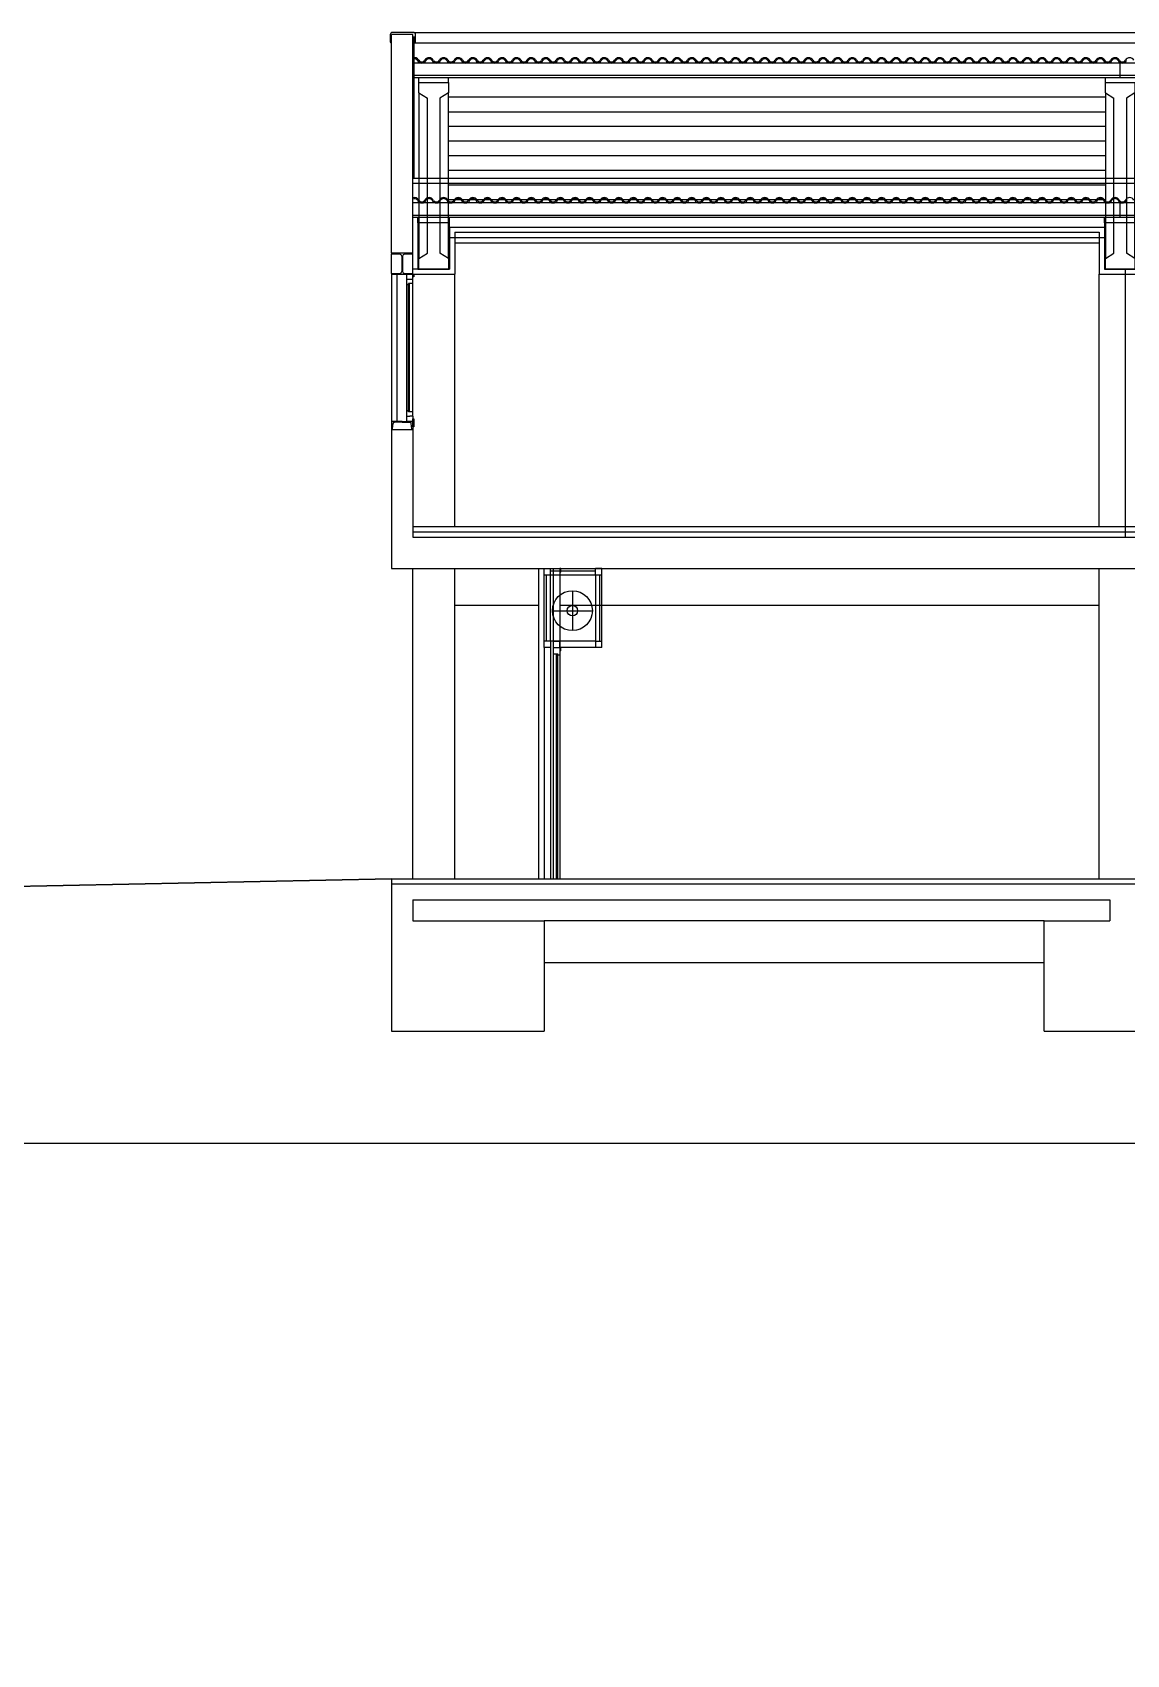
# Model space of a CAD drawing. Extents: x 61.5 to 152.9, y 23.4 to 69.1.
# Drawn here: x 93.07 to 103.48, y 53.63 to 69.06 of the extents above; entities that cross this region are included whole.
import ezdxf

# ---------------------------------------------------------------- set-up
doc = ezdxf.new("R2010")
doc.units = 0
doc.header["$LTSCALE"] = 0.02
doc.layers.get('0').update_dxf_attribs({"linetype": 'CONTINUOUS'})
for name, color, linetype in [('0-SM-AUX', 2, 'CONTINUOUS'), ('PB-20', 7, 'CONTINUOUS'), ('PB-22', 7, 'CONTINUOUS')]:
    doc.layers.add(name, color=color, linetype=linetype)

# ---------------------------------------------------------------- blocks, each defined once
blk = doc.blocks.new('Delta19-t')
for p, q in [((-0.14, 1.676), (-0.14, 1.776)), ((-0.14, 1.776), (0.14, 1.776)), ((0.14, 1.776), (0.14, 1.676)), ((-0.14, 1.676), (-0.06, 1.626)), ((-0.06, 0.15), (-0.06, 1.626)), ((0.14, 1.676), (0.06, 1.626)), ((0.06, 1.626), (0.06, 0.15)), ((-0.14, 0.1), (-0.06, 0.15)), ((-0.14, 0), (-0.14, 0.1)), ((0.14, 0), (-0.14, 0)), ((0.14, 0.1), (0.06, 0.15)), ((0.14, 0.1), (0.14, 0))]:
    blk.add_line(p, q)
at = {"color": 4}
for p, q in [((-0.14, 1.676), (-0.14, 0.1)), ((0.14, 0.1), (0.14, 1.676))]:
    blk.add_line(p, q, dxfattribs=at)
blk = doc.blocks.new('PR-H200')
at = {"linetype": 'Continuous'}
for p, q in [((0.1, 0.1), (-0.1, 0.1)), ((-0.1, 0.1), (-0.1, 0.091)), ((-0.0225, 0.091), (-0.1, 0.091)), ((-0.0045, 0.073), (-0.0045, -0.073)), ((0.0045, 0.073), (0.0045, -0.073)), ((0.1, 0.091), (0.0225, 0.091)), ((0.1, 0.091), (0.1, 0.1)), ((-0.1, -0.091), (-0.1, -0.1)), ((-0.1, -0.091), (-0.0225, -0.091)), ((-0.1, -0.1), (0.1, -0.1)), ((0.0225, -0.091), (0.1, -0.091)), ((0.1, -0.1), (0.1, -0.091))]:
    blk.add_line(p, q, dxfattribs=at)
for centre, start, end in [((-0.0225, 0.073), 0, 90), ((0.0225, 0.073), 90, 180), ((-0.0225, -0.073), 270, 0), ((0.0225, -0.073), 180, 270)]:
    blk.add_arc(centre, 0.018, start, end, dxfattribs=at)
blk = doc.blocks.new('PR-U200')
at = {"linetype": 'Continuous'}
for p, q in [((-0.055, 0.1), (-0.055, 0.097)), ((0.02, 0.1), (-0.055, 0.1)), ((-0.049, 0.091), (0.001, 0.087)), ((0.012, 0), (0.012, 0.075)), ((0.02, 0), (0.02, 0.1)), ((-0.055, -0.1), (-0.055, -0.097)), ((0.02, -0.1), (-0.055, -0.1)), ((-0.049, -0.091), (0.001, -0.087)), ((0.012, 0), (0.012, -0.075)), ((0.02, 0), (0.02, -0.1))]:
    blk.add_line(p, q, dxfattribs=at)
for centre, radius, start, end in [((-0.049, 0.097), 0.006, 180, 265), ((0, 0.075), 0.0115, 0, 85), ((-0.049, -0.097), 0.006, 95, 180), ((0, -0.075), 0.0115, 275, 0)]:
    blk.add_arc(centre, radius, start, end, dxfattribs=at)
blk = doc.blocks.new('F140T')
at = {"color": 4}
for p, q in [((-0.06, 1.4), (-0.06, 0)), ((0, 1.4), (-0.06, 1.4)), ((0, 0.05), (0, 1.4)), ((-0.027, 1.35), (-0.06, 1.35)), ((-0.04, 1.3), (-0.06, 1.3)), ((-0.04, 0.091), (-0.04, 1.311)), ((0, 1.311), (-0.04, 1.311)), ((-0.03, 0.091), (-0.03, 1.311)), ((-0.027, 1.35), (-0.027, 1.35)), ((0, 1.35), (-0.027, 1.35)), ((-0.04, 0.1), (-0.06, 0.1)), ((-0.06, 0.05), (-0.027, 0.05)), ((0, 0), (-0.06, 0)), ((0, 0.091), (-0.04, 0.091)), ((-0.027, 0.05), (-0.027, 0.05)), ((0, 0.05), (-0.027, 0.05)), ((0, 0.05), (0, 0))]:
    blk.add_line(p, q, dxfattribs=at)
for points in [[(0.01, 1.375), (0, 1.375), (0, 1.4), (0.01, 1.4)], [(0.01, -0.05), (0, -0.05), (0, 0.025), (0.01, 0.025)]]:
    blk.add_lwpolyline(points, close=True, dxfattribs=at)

msp = doc.modelspace()

# ---------------------------------------------------------------- linework, layer by layer
at = {"layer": '0-SM-AUX'}
msp.add_lwpolyline([(89.519, 23.357), (142.288, 23.357), (142.288, 58.49), (89.519, 58.49)], close=True, dxfattribs=at)
at = {"layer": 'PB-20', "color": 4}
for p, q in [((96.474, 69.039), (96.474, 68.969)), ((96.695, 69.059), (96.494, 69.059)), ((96.695, 69.059), (136.281, 69.059)), ((96.702, 68.816), (96.702, 69.02)), ((96.715, 68.969), (96.715, 69.039)), ((96.705, 68.959), (136.271, 68.959)), ((136.288, 68.768), (96.688, 68.768)), ((103.421, 68.628), (103.421, 68.768)), ((136.288, 68.65), (96.688, 68.65)), ((136.288, 68.628), (96.688, 68.628)), ((96.748, 68.584), (96.748, 68.628)), ((97.028, 68.584), (97.028, 68.628)), ((103.281, 68.584), (103.281, 68.628)), ((97.028, 68.446), (103.281, 68.446)), ((97.028, 68.305), (103.281, 68.305)), ((97.028, 68.167), (103.281, 68.167)), ((97.028, 68.028), (103.281, 68.028)), ((97.028, 67.887), (103.281, 67.887)), ((97.028, 67.748), (103.281, 67.748)), ((97.028, 67.61), (103.281, 67.61)), ((97.028, 67.471), (103.281, 67.471)), ((96.488, 66.767), (96.488, 66.949)), ((96.488, 66.758), (96.488, 65.358)), ((96.538, 66.758), (96.538, 65.358)), ((97.088, 64.358), (97.088, 66.758)), ((103.221, 64.358), (103.221, 66.758)), ((96.688, 61.008), (96.688, 63.958)), ((97.088, 61.008), (97.088, 63.958)), ((97.938, 63.958), (98.488, 63.958)), ((97.938, 63.208), (97.938, 63.958)), ((97.938, 63.898), (97.998, 63.898)), ((97.958, 63.898), (97.958, 63.268)), ((97.998, 63.898), (97.998, 63.958)), ((97.998, 63.938), (98.428, 63.938)), ((98.488, 63.958), (98.428, 63.958)), ((98.428, 63.898), (98.428, 63.958)), ((98.428, 63.898), (98.488, 63.898)), ((98.468, 63.268), (98.468, 63.898)), ((98.488, 63.208), (98.488, 63.958)), ((98.208, 63.748), (98.208, 63.368)), ((98.018, 63.558), (98.398, 63.558)), ((97.998, 63.268), (97.938, 63.268)), ((97.998, 63.208), (97.938, 63.208)), ((97.938, 63.208), (97.938, 61.008)), ((97.998, 63.268), (97.998, 63.208)), ((97.998, 63.268), (97.998, 61.008)), ((98.028, 63.208), (98.028, 63.268)), ((98.028, 63.268), (98.088, 63.268)), ((98.028, 61.008), (98.028, 63.208)), ((98.028, 63.208), (98.088, 63.208)), ((98.028, 63.148), (98.068, 63.148)), ((98.058, 61.008), (98.058, 63.148)), ((98.068, 61.008), (98.068, 63.148)), ((98.068, 63.137), (98.088, 63.137)), ((98.088, 63.208), (98.088, 63.268)), ((98.088, 63.208), (98.088, 61.008)), ((98.098, 63.208), (98.088, 63.208)), ((98.488, 63.208), (98.088, 63.208)), ((98.098, 63.175), (98.088, 63.175)), ((98.098, 63.175), (98.098, 63.208)), ((98.428, 63.268), (98.428, 63.208)), ((98.428, 63.268), (98.488, 63.268)), ((102.696, 60.608), (97.938, 60.608)), ((102.696, 60.208), (97.938, 60.208))]:
    msp.add_line(p, q, dxfattribs=at)
at = {"layer": 'PB-20'}
for p, q in [((96.488, 66.958), (96.488, 69.039)), ((96.688, 69.039), (96.488, 69.039)), ((96.688, 66.758), (96.688, 69.039)), ((97.038, 67.208), (103.271, 67.208)), ((97.038, 67.208), (97.038, 66.808)), ((97.088, 67.158), (103.221, 67.158)), ((97.088, 67.158), (97.088, 66.758)), ((103.221, 67.158), (103.221, 66.758)), ((103.271, 67.208), (103.271, 66.808)), ((96.688, 66.958), (96.488, 66.958)), ((96.488, 66.758), (96.688, 66.758)), ((97.038, 66.808), (96.688, 66.808)), ((96.688, 66.758), (97.088, 66.758)), ((103.221, 66.758), (103.471, 66.758)), ((103.471, 66.808), (103.271, 66.808)), ((103.471, 64.258), (103.471, 66.808)), ((103.471, 66.808), (103.621, 66.808)), ((96.488, 65.358), (96.488, 63.958)), ((96.488, 65.358), (96.688, 65.358)), ((96.488, 65.283), (96.688, 65.283)), ((96.688, 65.358), (96.688, 64.258)), ((96.688, 64.358), (103.471, 64.358)), ((96.688, 64.308), (103.471, 64.308)), ((96.688, 64.258), (103.471, 64.258)), ((96.488, 63.958), (106.067, 63.958)), ((96.488, 61.008), (86.688, 60.808)), ((96.488, 61.008), (106.067, 61.008)), ((96.488, 61.008), (96.488, 59.558)), ((96.488, 60.958), (106.067, 60.958)), ((96.688, 60.808), (103.321, 60.808)), ((96.688, 60.808), (96.688, 60.608)), ((103.321, 60.808), (103.321, 60.608)), ((96.688, 60.608), (97.938, 60.608)), ((97.938, 60.608), (97.938, 59.558)), ((102.696, 60.608), (103.321, 60.608)), ((102.696, 59.558), (102.696, 60.608)), ((96.488, 59.558), (97.938, 59.558)), ((102.696, 59.558), (104.146, 59.558))]:
    msp.add_line(p, q, dxfattribs=at)
at = {"layer": 'PB-20', "color": 4}
msp.add_lwpolyline([(97.998, 63.898), (98.428, 63.898), (98.428, 63.268), (97.998, 63.268)], close=True, dxfattribs=at)
for radius in [0.19, 0.05]:
    msp.add_circle((98.208, 63.558), radius, dxfattribs=at)
for centre, radius, start, end in [((96.494, 69.039), 0.02, 90, 180), ((96.695, 69.039), 0.02, 0, 90), ((96.484, 68.969), 0.01, 180, 270), ((96.705, 68.969), 0.01, 270, 0), ((96.705, 68.774), 0.0448, 25.9263, 112.6098), ((96.705, 68.773), 0.0356, 34.9312, 118.9469), ((96.775, 68.813), 0.0448, 205.9263, 334.0737), ((96.775, 68.814), 0.0356, 214.9312, 325.0688), ((96.844, 68.774), 0.0448, 25.9263, 154.0737), ((96.844, 68.773), 0.0356, 34.9312, 145.0688), ((96.914, 68.813), 0.0448, 205.9263, 334.0737), ((96.914, 68.814), 0.0356, 214.9312, 325.0688), ((96.983, 68.774), 0.0448, 25.9263, 154.0737), ((96.983, 68.773), 0.0356, 34.9312, 145.0688), ((97.052, 68.813), 0.0448, 205.9263, 334.0737), ((97.052, 68.814), 0.0356, 214.9312, 325.0688), ((97.122, 68.774), 0.0448, 25.9263, 154.0737), ((97.122, 68.773), 0.0356, 34.9312, 145.0688), ((97.191, 68.813), 0.0448, 205.9263, 334.0737), ((97.191, 68.814), 0.0356, 214.9312, 325.0688), ((97.261, 68.774), 0.0448, 25.9263, 154.0737), ((97.261, 68.773), 0.0356, 34.9312, 145.0688), ((97.33, 68.813), 0.0448, 205.9263, 334.0737), ((97.33, 68.814), 0.0356, 214.9312, 325.0688), ((97.4, 68.774), 0.0448, 25.9263, 154.0737), ((97.4, 68.773), 0.0356, 34.9312, 145.0688), ((97.469, 68.813), 0.0448, 205.9263, 334.0737), ((97.469, 68.814), 0.0356, 214.9312, 325.0688), ((97.539, 68.774), 0.0448, 25.9263, 154.0737), ((97.539, 68.773), 0.0356, 34.9312, 145.0688), ((97.608, 68.813), 0.0448, 205.9263, 334.0737), ((97.608, 68.814), 0.0356, 214.9312, 325.0688), ((97.677, 68.774), 0.0448, 25.9263, 154.0737), ((97.677, 68.773), 0.0356, 34.9312, 145.0688), ((97.747, 68.813), 0.0448, 205.9263, 334.0737), ((97.747, 68.814), 0.0356, 214.9312, 325.0688), ((97.816, 68.774), 0.0448, 25.9263, 154.0737), ((97.816, 68.773), 0.0356, 34.9312, 145.0688), ((97.886, 68.813), 0.0448, 205.9263, 334.0737), ((97.886, 68.814), 0.0356, 214.9312, 325.0688), ((97.955, 68.774), 0.0448, 25.9263, 154.0737), ((97.955, 68.773), 0.0356, 34.9312, 145.0688), ((98.025, 68.813), 0.0448, 205.9263, 334.0737), ((98.025, 68.814), 0.0356, 214.9312, 325.0688), ((98.094, 68.774), 0.0448, 25.9263, 154.0737), ((98.094, 68.773), 0.0356, 34.9312, 145.0688), ((98.164, 68.813), 0.0448, 205.9263, 334.0737), ((98.164, 68.814), 0.0356, 214.9312, 325.0688), ((98.233, 68.774), 0.0448, 25.9263, 154.0737), ((98.233, 68.773), 0.0356, 34.9312, 145.0688), ((98.302, 68.813), 0.0448, 205.9263, 334.0737), ((98.302, 68.814), 0.0356, 214.9312, 325.0688), ((98.372, 68.774), 0.0448, 25.9263, 154.0737), ((98.372, 68.773), 0.0356, 34.9312, 145.0688), ((98.441, 68.813), 0.0448, 205.9263, 334.0737), ((98.441, 68.814), 0.0356, 214.9312, 325.0688), ((98.511, 68.774), 0.0448, 25.9263, 154.0737), ((98.511, 68.773), 0.0356, 34.9312, 145.0688), ((98.58, 68.813), 0.0448, 205.9263, 334.0737), ((98.58, 68.814), 0.0356, 214.9312, 325.0688), ((98.65, 68.774), 0.0448, 25.9263, 154.0737), ((98.65, 68.773), 0.0356, 34.9312, 145.0688), ((98.719, 68.813), 0.0448, 205.9263, 334.0737), ((98.719, 68.814), 0.0356, 214.9312, 325.0688), ((98.789, 68.774), 0.0448, 25.9263, 154.0737), ((98.789, 68.773), 0.0356, 34.9312, 145.0688), ((98.858, 68.813), 0.0448, 205.9263, 334.0737), ((98.858, 68.814), 0.0356, 214.9312, 325.0688), ((98.927, 68.774), 0.0448, 25.9263, 154.0737), ((98.927, 68.773), 0.0356, 34.9312, 145.0688), ((98.997, 68.813), 0.0448, 205.9263, 334.0737), ((98.997, 68.814), 0.0356, 214.9312, 325.0688), ((99.066, 68.774), 0.0448, 25.9263, 154.0737), ((99.066, 68.773), 0.0356, 34.9312, 145.0688), ((99.136, 68.813), 0.0448, 205.9263, 334.0737), ((99.136, 68.814), 0.0356, 214.9312, 325.0688), ((99.205, 68.774), 0.0448, 25.9263, 154.0737), ((99.205, 68.773), 0.0356, 34.9312, 145.0688), ((99.275, 68.813), 0.0448, 205.9263, 334.0737), ((99.275, 68.814), 0.0356, 214.9312, 325.0688), ((99.344, 68.774), 0.0448, 25.9263, 154.0737), ((99.344, 68.773), 0.0356, 34.9312, 145.0688), ((99.414, 68.813), 0.0448, 205.9263, 334.0737), ((99.414, 68.814), 0.0356, 214.9312, 325.0688), ((99.483, 68.774), 0.0448, 25.9263, 154.0737), ((99.483, 68.773), 0.0356, 34.9312, 145.0688), ((99.552, 68.813), 0.0448, 205.9263, 334.0737), ((99.552, 68.814), 0.0356, 214.9312, 325.0688), ((99.622, 68.774), 0.0448, 25.9263, 154.0737), ((99.622, 68.773), 0.0356, 34.9312, 145.0688), ((99.691, 68.813), 0.0448, 205.9263, 334.0737), ((99.691, 68.814), 0.0356, 214.9312, 325.0688), ((99.761, 68.774), 0.0448, 25.9263, 154.0737), ((99.761, 68.773), 0.0356, 34.9312, 145.0688), ((99.83, 68.813), 0.0448, 205.9263, 334.0737), ((99.83, 68.814), 0.0356, 214.9312, 325.0688), ((99.9, 68.774), 0.0448, 25.9263, 154.0737), ((99.9, 68.773), 0.0356, 34.9312, 145.0688), ((99.969, 68.813), 0.0448, 205.9263, 334.0737), ((99.969, 68.814), 0.0356, 214.9312, 325.0688), ((100.039, 68.774), 0.0448, 25.9263, 154.0737), ((100.039, 68.773), 0.0356, 34.9312, 145.0688), ((100.108, 68.813), 0.0448, 205.9263, 334.0737), ((100.108, 68.814), 0.0356, 214.9312, 325.0688), ((100.177, 68.774), 0.0448, 25.9263, 154.0737), ((100.177, 68.773), 0.0356, 34.9312, 145.0688), ((100.247, 68.813), 0.0448, 205.9263, 334.0737), ((100.247, 68.814), 0.0356, 214.9312, 325.0688), ((100.316, 68.774), 0.0448, 25.9263, 154.0737), ((100.316, 68.773), 0.0356, 34.9312, 145.0688), ((100.386, 68.813), 0.0448, 205.9263, 334.0737), ((100.386, 68.814), 0.0356, 214.9312, 325.0688), ((100.455, 68.774), 0.0448, 25.9263, 154.0737), ((100.455, 68.773), 0.0356, 34.9312, 145.0688), ((100.525, 68.813), 0.0448, 205.9263, 334.0737), ((100.525, 68.814), 0.0356, 214.9312, 325.0688), ((100.594, 68.774), 0.0448, 25.9263, 154.0737), ((100.594, 68.773), 0.0356, 34.9312, 145.0688), ((100.664, 68.813), 0.0448, 205.9263, 334.0737), ((100.664, 68.814), 0.0356, 214.9312, 325.0688), ((100.733, 68.774), 0.0448, 25.9263, 154.0737), ((100.733, 68.773), 0.0356, 34.9312, 145.0688), ((100.802, 68.813), 0.0448, 205.9263, 334.0737), ((100.802, 68.814), 0.0356, 214.9312, 325.0688), ((100.872, 68.774), 0.0448, 25.9263, 154.0737), ((100.872, 68.773), 0.0356, 34.9312, 145.0688), ((100.941, 68.813), 0.0448, 205.9263, 334.0737), ((100.941, 68.814), 0.0356, 214.9312, 325.0688), ((101.011, 68.774), 0.0448, 25.9263, 154.0737), ((101.011, 68.773), 0.0356, 34.9312, 145.0688), ((101.08, 68.813), 0.0448, 205.9263, 334.0737), ((101.08, 68.814), 0.0356, 214.9312, 325.0688), ((101.15, 68.774), 0.0448, 25.9263, 154.0737), ((101.15, 68.773), 0.0356, 34.9312, 145.0688), ((101.219, 68.813), 0.0448, 205.9263, 334.0737), ((101.219, 68.814), 0.0356, 214.9312, 325.0688), ((101.289, 68.774), 0.0448, 25.9263, 154.0737), ((101.289, 68.773), 0.0356, 34.9312, 145.0688), ((101.358, 68.813), 0.0448, 205.9263, 334.0737), ((101.358, 68.814), 0.0356, 214.9312, 325.0688), ((101.427, 68.774), 0.0448, 25.9263, 154.0737), ((101.427, 68.773), 0.0356, 34.9312, 145.0688), ((101.497, 68.813), 0.0448, 205.9263, 334.0737), ((101.497, 68.814), 0.0356, 214.9312, 325.0688), ((101.566, 68.774), 0.0448, 25.9263, 154.0737), ((101.566, 68.773), 0.0356, 34.9312, 145.0688), ((101.636, 68.813), 0.0448, 205.9263, 334.0737), ((101.636, 68.814), 0.0356, 214.9312, 325.0688), ((101.705, 68.774), 0.0448, 25.9263, 154.0737), ((101.705, 68.773), 0.0356, 34.9312, 145.0688), ((101.775, 68.813), 0.0448, 205.9263, 334.0737), ((101.775, 68.814), 0.0356, 214.9312, 325.0688), ((101.844, 68.774), 0.0448, 25.9263, 154.0737), ((101.844, 68.773), 0.0356, 34.9312, 145.0688), ((101.914, 68.813), 0.0448, 205.9263, 334.0737), ((101.914, 68.814), 0.0356, 214.9312, 325.0688), ((101.983, 68.774), 0.0448, 25.9263, 154.0737), ((101.983, 68.773), 0.0356, 34.9312, 145.0688), ((102.052, 68.813), 0.0448, 205.9263, 334.0737), ((102.052, 68.814), 0.0356, 214.9312, 325.0688), ((102.122, 68.774), 0.0448, 25.9263, 154.0737), ((102.122, 68.773), 0.0356, 34.9312, 145.0688), ((102.191, 68.813), 0.0448, 205.9263, 334.0737), ((102.191, 68.814), 0.0356, 214.9312, 325.0688), ((102.261, 68.774), 0.0448, 25.9263, 154.0737), ((102.261, 68.773), 0.0356, 34.9312, 145.0688), ((102.33, 68.813), 0.0448, 205.9263, 334.0737), ((102.33, 68.814), 0.0356, 214.9312, 325.0688), ((102.4, 68.774), 0.0448, 25.9263, 154.0737), ((102.4, 68.773), 0.0356, 34.9312, 145.0688), ((102.469, 68.813), 0.0448, 205.9263, 334.0737), ((102.469, 68.814), 0.0356, 214.9312, 325.0688), ((102.539, 68.774), 0.0448, 25.9263, 154.0737), ((102.539, 68.773), 0.0356, 34.9312, 145.0688), ((102.608, 68.813), 0.0448, 205.9263, 334.0737), ((102.608, 68.814), 0.0356, 214.9312, 325.0688), ((102.677, 68.774), 0.0448, 25.9263, 154.0737), ((102.677, 68.773), 0.0356, 34.9312, 145.0688), ((102.747, 68.813), 0.0448, 205.9263, 334.0737), ((102.747, 68.814), 0.0356, 214.9312, 325.0688), ((102.816, 68.774), 0.0448, 25.9263, 154.0737), ((102.816, 68.773), 0.0356, 34.9312, 145.0688), ((102.886, 68.813), 0.0448, 205.9263, 334.0737), ((102.886, 68.814), 0.0356, 214.9312, 325.0688), ((102.955, 68.774), 0.0448, 25.9263, 154.0737), ((102.955, 68.773), 0.0356, 34.9312, 145.0688), ((103.025, 68.813), 0.0448, 205.9263, 334.0737), ((103.025, 68.814), 0.0356, 214.9312, 325.0688), ((103.094, 68.774), 0.0448, 25.9263, 154.0737), ((103.094, 68.773), 0.0356, 34.9312, 145.0688), ((103.164, 68.813), 0.0448, 205.9263, 334.0737), ((103.164, 68.814), 0.0356, 214.9312, 325.0688), ((103.233, 68.774), 0.0448, 25.9263, 154.0737), ((103.233, 68.773), 0.0356, 34.9312, 145.0688), ((103.302, 68.813), 0.0448, 205.9263, 334.0737), ((103.302, 68.814), 0.0356, 214.9312, 325.0688), ((103.372, 68.774), 0.0448, 25.9263, 154.0737), ((103.372, 68.773), 0.0356, 34.9312, 145.0688), ((103.441, 68.813), 0.0448, 205.9263, 334.0737), ((103.441, 68.814), 0.0356, 214.9312, 325.0688), ((103.511, 68.774), 0.0448, 25.9263, 154.0737)]:
    msp.add_arc(centre, radius, start, end, dxfattribs=at)
at = {"layer": 'PB-22', "color": 4}
for p, q in [((96.474, 69.039), (96.474, 68.969)), ((96.695, 69.059), (96.494, 69.059)), ((96.695, 69.059), (136.281, 69.059)), ((96.702, 67.671), (96.702, 69.02)), ((96.715, 68.969), (96.715, 69.039)), ((96.705, 68.959), (136.271, 68.959)), ((136.288, 67.671), (96.688, 67.671)), ((136.288, 67.621), (96.688, 67.621)), ((136.288, 67.437), (96.688, 67.437)), ((103.421, 67.298), (103.421, 67.439)), ((136.288, 67.319), (96.688, 67.319)), ((136.288, 67.298), (96.688, 67.298)), ((96.738, 67.249), (96.738, 67.298)), ((97.038, 67.249), (97.038, 67.298)), ((103.271, 67.249), (103.271, 67.298)), ((96.488, 66.767), (96.488, 66.949)), ((96.488, 66.758), (96.488, 65.358)), ((96.538, 66.758), (96.538, 65.358)), ((97.088, 64.358), (97.088, 66.758)), ((103.221, 64.358), (103.221, 66.758)), ((103.221, 64.358), (103.221, 66.758)), ((96.688, 61.008), (96.688, 63.958)), ((97.088, 61.008), (97.088, 63.958)), ((97.888, 61.008), (97.888, 63.958)), ((98.028, 61.008), (98.028, 63.958)), ((98.028, 63.958), (98.088, 63.958)), ((98.028, 63.898), (98.088, 63.898)), ((98.098, 63.958), (98.088, 63.958)), ((98.088, 63.958), (98.088, 61.008)), ((98.098, 63.925), (98.088, 63.925)), ((98.098, 63.925), (98.098, 63.958)), ((103.221, 61.008), (103.221, 63.958)), ((97.888, 63.608), (97.088, 63.608)), ((103.221, 63.608), (98.088, 63.608)), ((102.696, 60.608), (97.938, 60.608)), ((102.696, 60.208), (97.938, 60.208))]:
    msp.add_line(p, q, dxfattribs=at)
at = {"layer": 'PB-22'}
for p, q in [((96.488, 66.958), (96.488, 69.039)), ((96.688, 69.039), (96.488, 69.039)), ((96.688, 66.758), (96.688, 69.039)), ((97.038, 67.108), (103.271, 67.108)), ((97.088, 67.058), (103.221, 67.058)), ((97.088, 67.058), (97.088, 66.758)), ((103.221, 67.058), (103.221, 66.758)), ((96.688, 66.958), (96.488, 66.958)), ((96.488, 66.758), (96.688, 66.758)), ((96.738, 66.808), (96.688, 66.808)), ((96.738, 66.808), (96.688, 66.808)), ((96.688, 66.758), (97.088, 66.758)), ((103.221, 66.758), (103.621, 66.758)), ((96.488, 65.358), (96.688, 65.358)), ((96.488, 65.283), (96.488, 63.958)), ((96.488, 65.283), (96.688, 65.283)), ((96.688, 65.283), (96.688, 64.258)), ((96.688, 64.358), (126.588, 64.358)), ((96.688, 64.308), (126.588, 64.308)), ((96.688, 64.258), (126.588, 64.258)), ((96.488, 63.958), (127.938, 63.958)), ((86.688, 60.808), (96.488, 61.008)), ((96.488, 61.008), (127.938, 61.008)), ((96.488, 61.008), (96.488, 59.558)), ((96.488, 60.958), (127.938, 60.958)), ((96.688, 60.808), (103.321, 60.808)), ((96.688, 60.808), (96.688, 60.608)), ((103.321, 60.808), (103.321, 60.608)), ((96.688, 60.608), (97.938, 60.608)), ((97.938, 60.608), (97.938, 59.558)), ((102.696, 60.608), (103.321, 60.608)), ((102.696, 59.558), (102.696, 60.608)), ((96.488, 59.558), (97.938, 59.558)), ((102.696, 59.558), (104.146, 59.558))]:
    msp.add_line(p, q, dxfattribs=at)
for points in [[(96.738, 67.249), (96.738, 66.808), (97.038, 66.808), (97.038, 67.249)], [(103.271, 67.249), (103.271, 66.808), (103.571, 66.808), (103.571, 67.249)]]:
    msp.add_lwpolyline(points, close=True, dxfattribs=at)
at = {"layer": 'PB-22', "color": 4}
for centre, radius, start, end in [((96.494, 69.039), 0.02, 90, 180), ((96.695, 69.039), 0.02, 0, 90), ((96.484, 68.969), 0.01, 180, 270), ((96.705, 68.969), 0.01, 270, 0), ((96.705, 67.443), 0.0448, 25.9263, 112.6098), ((96.705, 67.442), 0.0356, 34.9312, 118.9469), ((96.775, 67.482), 0.0448, 205.9263, 334.0737), ((96.775, 67.483), 0.0356, 214.9312, 325.0688), ((96.844, 67.443), 0.0448, 25.9263, 154.0737), ((96.844, 67.442), 0.0356, 34.9312, 145.0688), ((96.914, 67.482), 0.0448, 205.9263, 334.0737), ((96.914, 67.483), 0.0356, 214.9312, 325.0688), ((96.983, 67.443), 0.0448, 25.9263, 154.0737), ((96.983, 67.442), 0.0356, 34.9312, 145.0688), ((97.052, 67.482), 0.0448, 205.9263, 334.0737), ((97.052, 67.483), 0.0356, 214.9312, 325.0688), ((97.122, 67.443), 0.0448, 25.9263, 154.0737), ((97.122, 67.442), 0.0356, 34.9312, 145.0688), ((97.191, 67.482), 0.0448, 205.9263, 334.0737), ((97.191, 67.483), 0.0356, 214.9312, 325.0688), ((97.261, 67.443), 0.0448, 25.9263, 154.0737), ((97.261, 67.442), 0.0356, 34.9312, 145.0688), ((97.33, 67.482), 0.0448, 205.9263, 334.0737), ((97.33, 67.483), 0.0356, 214.9312, 325.0688), ((97.4, 67.443), 0.0448, 25.9263, 154.0737), ((97.4, 67.442), 0.0356, 34.9312, 145.0688), ((97.469, 67.482), 0.0448, 205.9263, 334.0737), ((97.469, 67.483), 0.0356, 214.9312, 325.0688), ((97.539, 67.443), 0.0448, 25.9263, 154.0737), ((97.539, 67.442), 0.0356, 34.9312, 145.0688), ((97.608, 67.482), 0.0448, 205.9263, 334.0737), ((97.608, 67.483), 0.0356, 214.9312, 325.0688), ((97.677, 67.443), 0.0448, 25.9263, 154.0737), ((97.677, 67.442), 0.0356, 34.9312, 145.0688), ((97.747, 67.482), 0.0448, 205.9263, 334.0737), ((97.747, 67.483), 0.0356, 214.9312, 325.0688), ((97.816, 67.443), 0.0448, 25.9263, 154.0737), ((97.816, 67.442), 0.0356, 34.9312, 145.0688), ((97.886, 67.482), 0.0448, 205.9263, 334.0737), ((97.886, 67.483), 0.0356, 214.9312, 325.0688), ((97.955, 67.443), 0.0448, 25.9263, 154.0737), ((97.955, 67.442), 0.0356, 34.9312, 145.0688), ((98.025, 67.482), 0.0448, 205.9263, 334.0737), ((98.025, 67.483), 0.0356, 214.9312, 325.0688), ((98.094, 67.443), 0.0448, 25.9263, 154.0737), ((98.094, 67.442), 0.0356, 34.9312, 145.0688), ((98.164, 67.482), 0.0448, 205.9263, 334.0737), ((98.164, 67.483), 0.0356, 214.9312, 325.0688), ((98.233, 67.443), 0.0448, 25.9263, 154.0737), ((98.233, 67.442), 0.0356, 34.9312, 145.0688), ((98.302, 67.482), 0.0448, 205.9263, 334.0737), ((98.302, 67.483), 0.0356, 214.9312, 325.0688), ((98.372, 67.443), 0.0448, 25.9263, 154.0737), ((98.372, 67.442), 0.0356, 34.9312, 145.0688), ((98.441, 67.482), 0.0448, 205.9263, 334.0737), ((98.441, 67.483), 0.0356, 214.9312, 325.0688), ((98.511, 67.443), 0.0448, 25.9263, 154.0737), ((98.511, 67.442), 0.0356, 34.9312, 145.0688), ((98.58, 67.482), 0.0448, 205.9263, 334.0737), ((98.58, 67.483), 0.0356, 214.9312, 325.0688), ((98.65, 67.443), 0.0448, 25.9263, 154.0737), ((98.65, 67.442), 0.0356, 34.9312, 145.0688), ((98.719, 67.482), 0.0448, 205.9263, 334.0737), ((98.719, 67.483), 0.0356, 214.9312, 325.0688), ((98.789, 67.443), 0.0448, 25.9263, 154.0737), ((98.789, 67.442), 0.0356, 34.9312, 145.0688), ((98.858, 67.482), 0.0448, 205.9263, 334.0737), ((98.858, 67.483), 0.0356, 214.9312, 325.0688), ((98.927, 67.443), 0.0448, 25.9263, 154.0737), ((98.927, 67.442), 0.0356, 34.9312, 145.0688), ((98.997, 67.482), 0.0448, 205.9263, 334.0737), ((98.997, 67.483), 0.0356, 214.9312, 325.0688), ((99.066, 67.443), 0.0448, 25.9263, 154.0737), ((99.066, 67.442), 0.0356, 34.9312, 145.0688), ((99.136, 67.482), 0.0448, 205.9263, 334.0737), ((99.136, 67.483), 0.0356, 214.9312, 325.0688), ((99.205, 67.443), 0.0448, 25.9263, 154.0737), ((99.205, 67.442), 0.0356, 34.9312, 145.0688), ((99.275, 67.482), 0.0448, 205.9263, 334.0737), ((99.275, 67.483), 0.0356, 214.9312, 325.0688), ((99.344, 67.443), 0.0448, 25.9263, 154.0737), ((99.344, 67.442), 0.0356, 34.9312, 145.0688), ((99.414, 67.482), 0.0448, 205.9263, 334.0737), ((99.414, 67.483), 0.0356, 214.9312, 325.0688), ((99.483, 67.443), 0.0448, 25.9263, 154.0737), ((99.483, 67.442), 0.0356, 34.9312, 145.0688), ((99.552, 67.482), 0.0448, 205.9263, 334.0737), ((99.552, 67.483), 0.0356, 214.9312, 325.0688), ((99.622, 67.443), 0.0448, 25.9263, 154.0737), ((99.622, 67.442), 0.0356, 34.9312, 145.0688), ((99.691, 67.482), 0.0448, 205.9263, 334.0737), ((99.691, 67.483), 0.0356, 214.9312, 325.0688), ((99.761, 67.443), 0.0448, 25.9263, 154.0737), ((99.761, 67.442), 0.0356, 34.9312, 145.0688), ((99.83, 67.482), 0.0448, 205.9263, 334.0737), ((99.83, 67.483), 0.0356, 214.9312, 325.0688), ((99.9, 67.443), 0.0448, 25.9263, 154.0737), ((99.9, 67.442), 0.0356, 34.9312, 145.0688), ((99.969, 67.482), 0.0448, 205.9263, 334.0737), ((99.969, 67.483), 0.0356, 214.9312, 325.0688), ((100.039, 67.443), 0.0448, 25.9263, 154.0737), ((100.039, 67.442), 0.0356, 34.9312, 145.0688), ((100.108, 67.482), 0.0448, 205.9263, 334.0737), ((100.108, 67.483), 0.0356, 214.9312, 325.0688), ((100.177, 67.443), 0.0448, 25.9263, 154.0737), ((100.177, 67.442), 0.0356, 34.9312, 145.0688), ((100.247, 67.482), 0.0448, 205.9263, 334.0737), ((100.247, 67.483), 0.0356, 214.9312, 325.0688), ((100.316, 67.443), 0.0448, 25.9263, 154.0737), ((100.316, 67.442), 0.0356, 34.9312, 145.0688), ((100.386, 67.482), 0.0448, 205.9263, 334.0737), ((100.386, 67.483), 0.0356, 214.9312, 325.0688), ((100.455, 67.443), 0.0448, 25.9263, 154.0737), ((100.455, 67.442), 0.0356, 34.9312, 145.0688), ((100.525, 67.482), 0.0448, 205.9263, 334.0737), ((100.525, 67.483), 0.0356, 214.9312, 325.0688), ((100.594, 67.443), 0.0448, 25.9263, 154.0737), ((100.594, 67.442), 0.0356, 34.9312, 145.0688), ((100.664, 67.482), 0.0448, 205.9263, 334.0737), ((100.664, 67.483), 0.0356, 214.9312, 325.0688), ((100.733, 67.443), 0.0448, 25.9263, 154.0737), ((100.733, 67.442), 0.0356, 34.9312, 145.0688), ((100.802, 67.482), 0.0448, 205.9263, 334.0737), ((100.802, 67.483), 0.0356, 214.9312, 325.0688), ((100.872, 67.443), 0.0448, 25.9263, 154.0737), ((100.872, 67.442), 0.0356, 34.9312, 145.0688), ((100.941, 67.482), 0.0448, 205.9263, 334.0737), ((100.941, 67.483), 0.0356, 214.9312, 325.0688), ((101.011, 67.443), 0.0448, 25.9263, 154.0737), ((101.011, 67.442), 0.0356, 34.9312, 145.0688), ((101.08, 67.482), 0.0448, 205.9263, 334.0737), ((101.08, 67.483), 0.0356, 214.9312, 325.0688), ((101.15, 67.443), 0.0448, 25.9263, 154.0737), ((101.15, 67.442), 0.0356, 34.9312, 145.0688), ((101.219, 67.482), 0.0448, 205.9263, 334.0737), ((101.219, 67.483), 0.0356, 214.9312, 325.0688), ((101.289, 67.443), 0.0448, 25.9263, 154.0737), ((101.289, 67.442), 0.0356, 34.9312, 145.0688), ((101.358, 67.482), 0.0448, 205.9263, 334.0737), ((101.358, 67.483), 0.0356, 214.9312, 325.0688), ((101.427, 67.443), 0.0448, 25.9263, 154.0737), ((101.427, 67.442), 0.0356, 34.9312, 145.0688), ((101.497, 67.482), 0.0448, 205.9263, 334.0737), ((101.497, 67.483), 0.0356, 214.9312, 325.0688), ((101.566, 67.443), 0.0448, 25.9263, 154.0737), ((101.566, 67.442), 0.0356, 34.9312, 145.0688), ((101.636, 67.482), 0.0448, 205.9263, 334.0737), ((101.636, 67.483), 0.0356, 214.9312, 325.0688), ((101.705, 67.443), 0.0448, 25.9263, 154.0737), ((101.705, 67.442), 0.0356, 34.9312, 145.0688), ((101.775, 67.482), 0.0448, 205.9263, 334.0737), ((101.775, 67.483), 0.0356, 214.9312, 325.0688), ((101.844, 67.443), 0.0448, 25.9263, 154.0737), ((101.844, 67.442), 0.0356, 34.9312, 145.0688), ((101.914, 67.482), 0.0448, 205.9263, 334.0737), ((101.914, 67.483), 0.0356, 214.9312, 325.0688), ((101.983, 67.443), 0.0448, 25.9263, 154.0737), ((101.983, 67.442), 0.0356, 34.9312, 145.0688), ((102.052, 67.482), 0.0448, 205.9263, 334.0737), ((102.052, 67.483), 0.0356, 214.9312, 325.0688), ((102.122, 67.443), 0.0448, 25.9263, 154.0737), ((102.122, 67.442), 0.0356, 34.9312, 145.0688), ((102.191, 67.482), 0.0448, 205.9263, 334.0737), ((102.191, 67.483), 0.0356, 214.9312, 325.0688), ((102.261, 67.443), 0.0448, 25.9263, 154.0737), ((102.261, 67.442), 0.0356, 34.9312, 145.0688), ((102.33, 67.482), 0.0448, 205.9263, 334.0737), ((102.33, 67.483), 0.0356, 214.9312, 325.0688), ((102.4, 67.443), 0.0448, 25.9263, 154.0737), ((102.4, 67.442), 0.0356, 34.9312, 145.0688), ((102.469, 67.482), 0.0448, 205.9263, 334.0737), ((102.469, 67.483), 0.0356, 214.9312, 325.0688), ((102.539, 67.443), 0.0448, 25.9263, 154.0737), ((102.539, 67.442), 0.0356, 34.9312, 145.0688), ((102.608, 67.482), 0.0448, 205.9263, 334.0737), ((102.608, 67.483), 0.0356, 214.9312, 325.0688), ((102.677, 67.443), 0.0448, 25.9263, 154.0737), ((102.677, 67.442), 0.0356, 34.9312, 145.0688), ((102.747, 67.482), 0.0448, 205.9263, 334.0737), ((102.747, 67.483), 0.0356, 214.9312, 325.0688), ((102.816, 67.443), 0.0448, 25.9263, 154.0737), ((102.816, 67.442), 0.0356, 34.9312, 145.0688), ((102.886, 67.482), 0.0448, 205.9263, 334.0737), ((102.886, 67.483), 0.0356, 214.9312, 325.0688), ((102.955, 67.443), 0.0448, 25.9263, 154.0737), ((102.955, 67.442), 0.0356, 34.9312, 145.0688), ((103.025, 67.482), 0.0448, 205.9263, 334.0737), ((103.025, 67.483), 0.0356, 214.9312, 325.0688), ((103.094, 67.443), 0.0448, 25.9263, 154.0737), ((103.094, 67.442), 0.0356, 34.9312, 145.0688), ((103.164, 67.482), 0.0448, 205.9263, 334.0737), ((103.164, 67.483), 0.0356, 214.9312, 325.0688), ((103.233, 67.443), 0.0448, 25.9263, 154.0737), ((103.233, 67.442), 0.0356, 34.9312, 145.0688), ((103.302, 67.482), 0.0448, 205.9263, 334.0737), ((103.302, 67.483), 0.0356, 214.9312, 325.0688), ((103.372, 67.443), 0.0448, 25.9263, 154.0737), ((103.372, 67.442), 0.0356, 34.9312, 145.0688), ((103.441, 67.482), 0.0448, 205.9263, 334.0737), ((103.441, 67.483), 0.0356, 214.9312, 325.0688), ((103.511, 67.443), 0.0448, 25.9263, 154.0737)]:
    msp.add_arc(centre, radius, start, end, dxfattribs=at)

# ---------------------------------------------------------------- block references
at = {"layer": 'PB-20'}
for name, p in [('Delta19-t', (96.888, 66.808)), ('Delta19-t', (103.421, 66.808)), ('PR-H200', (96.588, 66.858)), ('F140T', (96.688, 65.358))]:
    msp.add_blockref(name, p, dxfattribs=at)
at = {"layer": 'PB-20', "rotation": 90}
msp.add_blockref('PR-U200', (96.588, 65.338), dxfattribs=at)
at = {"layer": 'PB-22'}
for name, p in [('PR-H200', (96.588, 66.858)), ('F140T', (96.688, 65.358))]:
    msp.add_blockref(name, p, dxfattribs=at)
at = {"layer": 'PB-22', "rotation": 90}
msp.add_blockref('PR-U200', (96.588, 65.338), dxfattribs=at)

doc.saveas('drawing.dxf')
